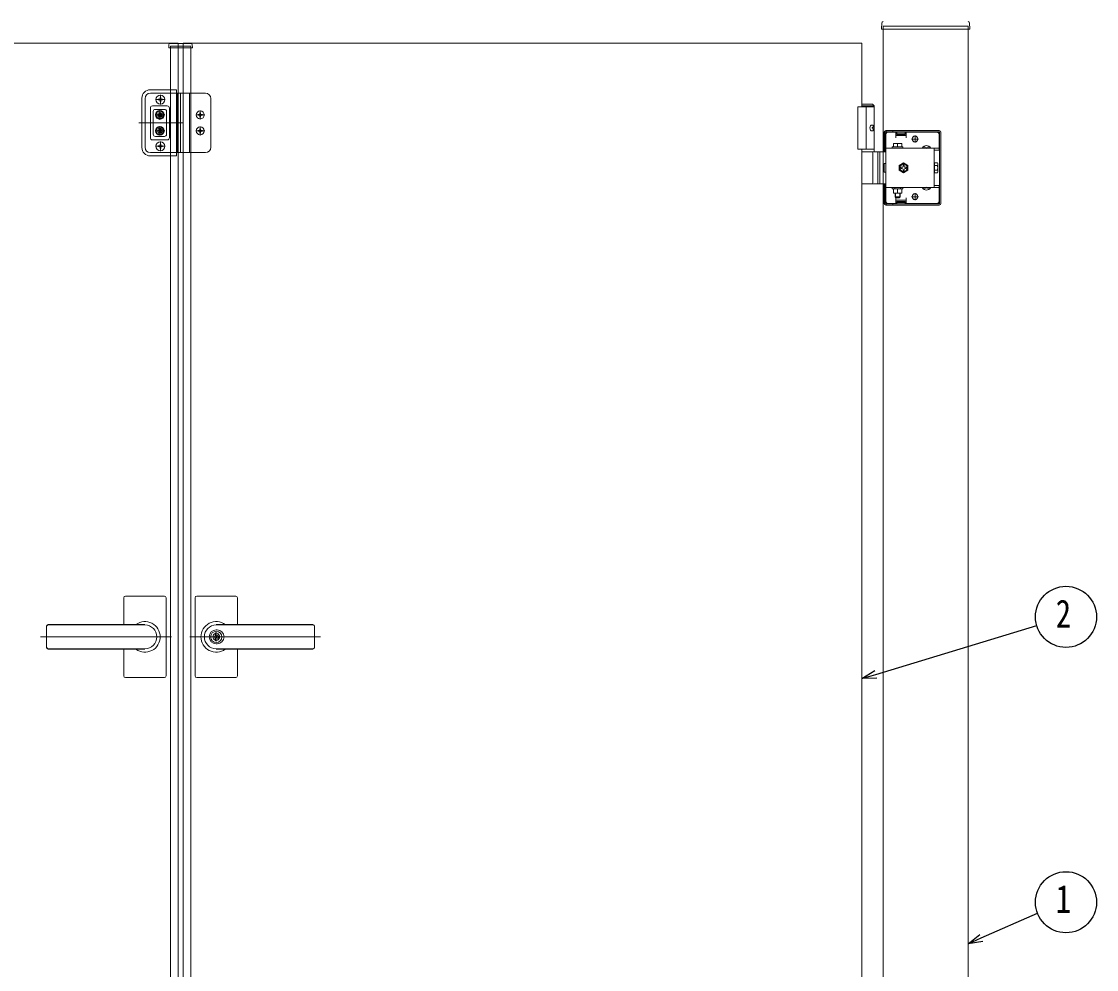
# Model space of a CAD drawing. Units: millimetres, scale not verified. Extents: x -4205 to 4205, y -2970 to 2970.
# Drawn here: x -1028 to 238, y 600 to 1718 of the extents above; entities that cross this region are included whole.
import ezdxf
from ezdxf.enums import TextEntityAlignment as Align

# ---------------------------------------------------------------- set-up
doc = ezdxf.new("R2010")
doc.units = ezdxf.units.MM
doc.header["$LTSCALE"] = 12
doc.layers.add('0-4_YKK_A1', color=4, linetype='Continuous', lineweight=18)
doc.layers.add('0-5_YKK_D', color=6, linetype='Continuous')
doc.styles.add('ＭＳ ゴシック', font='')
doc.styles.get('ＭＳ ゴシック').set_extended_font_data('MS Gothic')

msp = doc.modelspace()

# ---------------------------------------------------------------- linework, layer by layer
at = {"layer": '0-4_YKK_A1'}
for p, q in [((-14.73, 1716.1), (-15.08, 1709.44)), ((-12.98, 1712.42), (-12.98, 1708.92)), ((88.77, 1716.1), (89.12, 1709.44)), ((-14.58, 1708.92), (88.62, 1708.92)), ((-12.98, 12.42), (-12.98, 1708.92)), ((87.02, 12.42), (87.02, 1708.92)), ((-854.88, 1686.92), (-854.67, 1690.97)), ((-854.88, 1686.92), (-827.08, 1686.92)), ((-828.29, 1691.92), (-853.67, 1691.92)), ((-852.98, 1688.92), (-828.98, 1688.92)), ((-852.98, 1688.92), (-852.98, 1686.92)), ((-852.98, 1686.92), (-852.98, 97.92)), ((-828.98, 1688.92), (-828.98, 1686.92)), ((-828.98, 1686.92), (-828.98, 97.92)), ((-827.08, 1686.92), (-827.29, 1690.97)), ((-37.98, 1617.42), (-37.98, 1692.42)), ((-876.61, 1637.42), (-845.98, 1637.42)), ((-845.98, 1637.42), (-845.98, 1559.42)), ((-886.61, 1569.42), (-886.61, 1627.42)), ((-882.86, 1627.17), (-882.86, 1569.67)), ((-882.86, 1627.17), (-882.86, 1569.67)), ((-845.98, 1633.42), (-876.61, 1633.42)), ((-876.61, 1633.42), (-811.61, 1633.42)), ((-859.04, 1625.92), (-870.42, 1625.92)), ((-861.61, 1625.92), (-867.86, 1625.92)), ((-867.32, 1626.35), (-867.32, 1625.48)), ((-865.79, 1626.35), (-867.32, 1626.35)), ((-865.79, 1625.48), (-867.32, 1625.48)), ((-864.29, 1628.51), (-865.17, 1628.51)), ((-865.17, 1628.51), (-865.17, 1626.98)), ((-865.17, 1624.85), (-865.17, 1623.32)), ((-864.29, 1623.32), (-865.17, 1623.32)), ((-864.73, 1620.23), (-864.73, 1631.6)), ((-864.73, 1622.79), (-864.73, 1629.04)), ((-864.29, 1628.51), (-864.29, 1626.98)), ((-864.29, 1624.85), (-864.29, 1623.32)), ((-862.14, 1626.35), (-863.67, 1626.35)), ((-862.14, 1625.48), (-863.67, 1625.48)), ((-862.14, 1626.35), (-862.14, 1625.48)), ((-844.73, 1633.42), (-844.73, 1563.42)), ((-844.11, 1633.42), (-844.11, 1563.42)), ((-840.98, 1633.42), (-840.98, 1563.42)), ((-830.36, 1633.42), (-830.36, 1563.42)), ((-805.36, 1627.17), (-805.36, 1569.67)), ((-876.61, 1615.92), (-876.61, 1580.92)), ((-876.61, 1580.92), (-876.61, 1615.92)), ((-876.61, 1615.92), (-876.61, 1580.92)), ((-874.11, 1618.42), (-856.61, 1618.42)), ((-856.61, 1618.42), (-874.11, 1618.42)), ((-856.61, 1618.42), (-874.11, 1618.42)), ((-873.18, 1584.96), (-873.18, 1611.87)), ((-870.68, 1614.37), (-860.03, 1614.37)), ((-865.36, 1613.42), (-865.36, 1602.17)), ((-857.53, 1611.87), (-857.53, 1584.96)), ((-854.11, 1615.92), (-854.11, 1580.92)), ((-854.11, 1580.92), (-854.11, 1615.92)), ((-854.11, 1580.92), (-854.11, 1615.92)), ((-818.29, 1610.35), (-817.42, 1610.35)), ((-818.29, 1610.35), (-818.29, 1608.85)), ((-817.86, 1602.48), (-817.86, 1613.1)), ((-817.86, 1602.6), (-817.86, 1612.98)), ((-817.42, 1610.35), (-817.42, 1608.85)), ((-25.48, 1620.42), (-37.98, 1620.42)), ((-23.48, 1618.42), (-37.98, 1618.42)), ((-32.98, 1617.42), (-32.98, 1567.42)), ((-25.48, 1620.42), (-23.48, 1618.42)), ((-23.48, 1564.42), (-23.48, 1618.42)), ((-890.1, 1598.42), (-837.49, 1598.42)), ((-870.98, 1607.79), (-859.73, 1607.79)), ((-864.84, 1606.25), (-864.84, 1605.23)), ((-812.54, 1607.79), (-823.17, 1607.79)), ((-823.04, 1607.79), (-812.67, 1607.79)), ((-820.42, 1608.23), (-820.42, 1607.35)), ((-820.42, 1608.23), (-818.92, 1608.23)), ((-820.42, 1607.35), (-818.92, 1607.35)), ((-818.29, 1606.73), (-818.29, 1605.23)), ((-818.29, 1605.23), (-817.42, 1605.23)), ((-817.42, 1606.73), (-817.42, 1605.23)), ((-816.79, 1608.23), (-815.29, 1608.23)), ((-816.79, 1607.35), (-815.29, 1607.35)), ((-815.29, 1608.23), (-815.29, 1607.35)), ((-870.98, 1589.04), (-859.73, 1589.04)), ((-865.36, 1594.67), (-865.36, 1583.42)), ((-864.84, 1587.5), (-864.84, 1586.48)), ((-812.54, 1589.04), (-823.17, 1589.04)), ((-823.04, 1589.04), (-812.67, 1589.04)), ((-820.42, 1589.48), (-820.42, 1588.6)), ((-820.42, 1589.48), (-818.92, 1589.48)), ((-820.42, 1588.6), (-818.92, 1588.6)), ((-818.29, 1591.6), (-817.42, 1591.6)), ((-818.29, 1591.6), (-818.29, 1590.1)), ((-818.29, 1587.98), (-818.29, 1586.48)), ((-818.29, 1586.48), (-817.42, 1586.48)), ((-817.86, 1583.73), (-817.86, 1594.35)), ((-817.86, 1583.85), (-817.86, 1594.23)), ((-817.42, 1591.6), (-817.42, 1590.1)), ((-817.42, 1587.98), (-817.42, 1586.48)), ((-816.79, 1589.48), (-815.29, 1589.48)), ((-816.79, 1588.6), (-815.29, 1588.6)), ((-815.29, 1589.48), (-815.29, 1588.6)), ((-25.79, 1592.84), (-25.2, 1592.84)), ((-25.79, 1592), (-25.2, 1592)), ((-24.78, 1594.52), (-24.18, 1594.52)), ((-24.78, 1590.32), (-24.18, 1590.32)), ((-11.98, 1564.42), (-11.98, 1587.42)), ((-10.48, 1564.42), (-10.48, 1587.42)), ((53.02, 1589.42), (-9.98, 1589.42)), ((53.02, 1587.92), (-9.98, 1587.92)), ((-9.98, 1506.42), (-9.98, 1584.42)), ((-9.48, 1587.92), (-9.48, 1589.42)), ((-6.98, 1587.42), (2.02, 1587.42)), ((-1.48, 1587.92), (-1.48, 1589.42)), ((2.02, 1580.92), (2.02, 1587.42)), ((2.02, 1586.42), (14.02, 1586.42)), ((3.02, 1584.92), (3.02, 1587.92)), ((13.02, 1584.92), (3.02, 1584.92)), ((13.02, 1584.92), (13.02, 1587.92)), ((14.02, 1580.92), (14.02, 1587.42)), ((14.02, 1587.42), (50.02, 1587.42)), ((53.02, 1584.42), (53.02, 1566.12)), ((53.52, 1503.42), (53.52, 1587.42)), ((55.02, 1503.42), (55.02, 1587.42)), ((-856.61, 1578.42), (-874.11, 1578.42)), ((-874.11, 1578.42), (-856.61, 1578.42)), ((-874.11, 1578.42), (-856.61, 1578.42)), ((-860.03, 1582.46), (-870.68, 1582.46)), ((-859.04, 1570.92), (-870.42, 1570.92)), ((-861.61, 1570.92), (-867.86, 1570.92)), ((-867.32, 1571.35), (-867.32, 1570.48)), ((-865.79, 1571.35), (-867.32, 1571.35)), ((-864.29, 1573.51), (-865.17, 1573.51)), ((-865.17, 1573.51), (-865.17, 1571.98)), ((-864.73, 1565.23), (-864.73, 1576.6)), ((-864.73, 1567.79), (-864.73, 1574.04)), ((-864.29, 1573.51), (-864.29, 1571.98)), ((-862.14, 1571.35), (-863.67, 1571.35)), ((-862.14, 1571.35), (-862.14, 1570.48)), ((-0.98, 1574.22), (9.02, 1574.22)), ((-0.98, 1570.22), (-0.98, 1574.22)), ((2.02, 1583.42), (14.02, 1583.42)), ((4.02, 1570.22), (4.02, 1573.78)), ((9.02, 1574.22), (9.02, 1570.22)), ((28.52, 1579.42), (20.52, 1579.42)), ((21.27, 1579.17), (21.27, 1579.67)), ((24.52, 1575.42), (24.52, 1583.42)), ((27.77, 1579.17), (27.77, 1579.67)), ((35.67, 1571.12), (36.87, 1568.64)), ((40.37, 1571.12), (39.16, 1568.64)), ((-845.98, 1563.42), (-876.61, 1563.42)), ((-811.61, 1563.42), (-876.61, 1563.42)), ((-845.98, 1559.42), (-876.61, 1559.42)), ((-865.79, 1570.48), (-867.32, 1570.48)), ((-865.17, 1569.85), (-865.17, 1568.32)), ((-864.29, 1568.32), (-865.17, 1568.32)), ((-864.29, 1569.85), (-864.29, 1568.32)), ((-862.14, 1570.48), (-863.67, 1570.48)), ((-845.98, 1563.42), (-840.98, 1563.42)), ((-23.48, 1567.42), (-42.98, 1567.42)), ((-37.98, 217.42), (-37.98, 1567.42)), ((-37.98, 1564.42), (-12.98, 1564.42)), ((-25.17, 1527.92), (-25.17, 1562.92)), ((-19.48, 1564.42), (-19.48, 1526.42)), ((-16.98, 1564.42), (-16.98, 1526.42)), ((-12.98, 1564.42), (-9.98, 1564.42)), ((-10.48, 1566.12), (-11.98, 1566.12)), ((53.02, 1568.62), (-9.98, 1568.62)), ((-2.23, 1570.22), (10.27, 1570.22)), ((-2.23, 1568.62), (-2.23, 1570.22)), ((10.27, 1568.62), (-2.23, 1568.62)), ((9.02, 1570.22), (-0.98, 1570.22)), ((10.27, 1570.22), (10.27, 1568.62)), ((33.27, 1569.12), (42.77, 1569.12)), ((33.27, 1569.12), (33.27, 1568.62)), ((33.27, 1568.62), (42.77, 1568.62)), ((36.87, 1568.64), (38.02, 1568.04)), ((39.16, 1568.64), (38.02, 1568.04)), ((42.77, 1569.12), (42.77, 1568.62)), ((47.02, 1566.12), (47.02, 1568.62)), ((47.02, 1566.12), (53.02, 1566.12)), ((47.02, 1566.12), (47.02, 1524.72)), ((11.02, 1551.19), (6.02, 1548.3)), ((6.02, 1548.3), (6.02, 1542.53)), ((10.42, 1548.57), (10.42, 1547.33)), ((11.62, 1548.57), (10.42, 1548.57)), ((16.02, 1548.3), (11.02, 1551.19)), ((11.62, 1547.33), (11.62, 1548.57)), ((14.17, 1546.02), (12.93, 1546.02)), ((14.17, 1544.82), (14.17, 1546.02)), ((16.02, 1542.53), (16.02, 1548.3)), ((47.32, 1549.32), (47.02, 1549.32)), ((47.32, 1551.19), (50.87, 1551.19)), ((47.32, 1539.64), (47.32, 1551.19)), ((47.32, 1541.52), (47.32, 1549.32)), ((47.32, 1548.3), (50.87, 1548.3)), ((51.32, 1550.42), (50.87, 1551.19)), ((51.32, 1550.42), (51.32, 1540.42)), ((6.02, 1542.53), (11.02, 1539.64)), ((7.87, 1544.82), (9.11, 1544.82)), ((10.42, 1543.5), (10.42, 1542.27)), ((11.02, 1539.64), (16.02, 1542.53)), ((12.93, 1544.82), (14.17, 1544.82)), ((47.32, 1541.52), (47.02, 1541.52)), ((47.32, 1542.53), (50.87, 1542.53)), ((47.32, 1539.64), (50.87, 1539.64)), ((51.32, 1540.42), (50.87, 1539.64)), ((-12.98, 1526.42), (-37.98, 1526.42)), ((-9.98, 1526.42), (-12.98, 1526.42)), ((-11.98, 1503.42), (-11.98, 1526.42)), ((-10.48, 1524.72), (-11.98, 1524.72)), ((-10.48, 1503.42), (-10.48, 1526.42)), ((53.02, 1522.22), (-9.98, 1522.22)), ((10.27, 1522.22), (-2.23, 1522.22)), ((-2.23, 1522.22), (-2.23, 1520.62)), ((-2.23, 1520.62), (10.27, 1520.62)), ((-0.98, 1520.62), (-0.98, 1515.62)), ((9.02, 1520.62), (-0.98, 1520.62)), ((0.82, 1522.22), (0.82, 1520.62)), ((4.02, 1520.62), (4.02, 1516.05)), ((7.22, 1522.22), (7.22, 1520.62)), ((9.02, 1515.62), (9.02, 1520.62)), ((10.27, 1520.62), (10.27, 1522.22)), ((33.27, 1522.22), (42.77, 1522.22)), ((33.27, 1521.71), (33.27, 1522.22)), ((33.27, 1521.71), (42.77, 1521.71)), ((35.67, 1519.72), (36.87, 1522.19)), ((36.87, 1522.19), (38.02, 1522.79)), ((39.16, 1522.19), (38.02, 1522.79)), ((40.37, 1519.72), (39.16, 1522.19)), ((42.77, 1521.71), (42.77, 1522.22)), ((47.02, 1524.72), (47.02, 1522.22)), ((47.02, 1524.72), (53.02, 1524.72)), ((53.02, 1524.72), (53.02, 1506.42)), ((-0.98, 1515.62), (9.02, 1515.62)), ((1.02, 1515.62), (1.02, 1511.22)), ((1.02, 1511.22), (7.02, 1511.22)), ((1.02, 1511.22), (2.02, 1510.22)), ((1.56, 1515.62), (1.56, 1510.68)), ((2.02, 1510.22), (6.02, 1510.22)), ((2.02, 1509.92), (2.02, 1503.42)), ((7.02, 1511.22), (6.02, 1510.22)), ((6.48, 1515.62), (6.48, 1510.68)), ((7.02, 1515.62), (7.02, 1511.22)), ((14.02, 1509.92), (14.02, 1503.42)), ((28.52, 1511.42), (20.52, 1511.42)), ((21.27, 1511.67), (21.27, 1511.17)), ((24.52, 1515.42), (24.52, 1507.42)), ((27.77, 1511.67), (27.77, 1511.17)), ((53.02, 1502.92), (-9.98, 1502.92)), ((53.02, 1501.42), (-9.98, 1501.42)), ((-9.48, 1501.42), (-9.48, 1502.92)), ((2.02, 1503.42), (-6.98, 1503.42)), ((-1.48, 1501.42), (-1.48, 1502.92)), ((2.02, 1507.42), (14.02, 1507.42)), ((2.02, 1504.42), (14.02, 1504.42)), ((3.02, 1505.92), (3.02, 1502.92)), ((13.02, 1505.92), (3.02, 1505.92)), ((13.02, 1505.92), (13.02, 1502.92)), ((50.02, 1503.42), (14.02, 1503.42)), ((-905.98, 1040.42), (-859.98, 1040.42)), ((-775.98, 1040.42), (-821.98, 1040.42)), ((-907.98, 1038.42), (-907.98, 1006.98)), ((-857.98, 1038.42), (-857.98, 946.42)), ((-823.98, 1038.42), (-823.98, 946.42)), ((-773.98, 1038.42), (-773.98, 1006.98)), ((-998.99, 1004.92), (-998.99, 979.86)), ((-996.98, 1006.92), (-882.98, 1006.92)), ((-996.98, 1006.42), (-882.98, 1006.42)), ((-684.98, 1006.92), (-798.98, 1006.92)), ((-684.98, 1006.42), (-798.98, 1006.42)), ((-682.97, 1004.92), (-682.97, 979.86)), ((-851.81, 992.42), (-1005.97, 992.42)), ((-830.15, 992.42), (-675.99, 992.42)), ((-799.88, 996.97), (-799.88, 993.92)), ((-799.88, 996.97), (-798.08, 996.97)), ((-798.56, 993.09), (-799.88, 993.92)), ((-798.56, 991.74), (-799.88, 990.92)), ((-799.88, 990.92), (-799.88, 987.87)), ((-797.98, 1000.62), (-798.98, 1000.62)), ((-798.08, 996.97), (-798.08, 994.37)), ((-798.08, 990.47), (-798.08, 987.87)), ((-796.28, 993.42), (-797.9, 994.09)), ((-797.9, 990.74), (-796.28, 991.42)), ((-796.28, 993.42), (-796.28, 991.42)), ((-996.98, 978.42), (-882.98, 978.42)), ((-996.98, 977.92), (-882.98, 977.92)), ((-907.98, 977.85), (-907.98, 946.42)), ((-799.88, 987.87), (-798.08, 987.87)), ((-797.98, 984.22), (-798.98, 984.22)), ((-684.98, 978.42), (-798.98, 978.42)), ((-684.98, 977.92), (-798.98, 977.92)), ((-773.98, 977.85), (-773.98, 946.42)), ((-905.98, 944.42), (-859.98, 944.42)), ((-775.98, 944.42), (-821.98, 944.42))]:
    msp.add_line(p, q, dxfattribs=at)
for points in [[(-12.98, 1712.42), (87.02, 1712.42), (87.02, 1708.92)], [(-1243.98, 1692.42), (-843.98, 1692.42), (-843.98, 92.42), (-1243.98, 92.42), (-1243.98, 167.42)], [(-37.98, 1692.42), (-837.98, 1692.42), (-837.98, 92.42), (-37.98, 92.42), (-37.98, 167.42)], [(-865.87, 1609.33), (-865.87, 1610.35), (-864.84, 1610.35), (-864.84, 1609.33)], [(-23.48, 1617.42), (-42.98, 1617.42), (-42.98, 1567.42)], [(-866.89, 1607.28), (-867.92, 1607.28), (-867.92, 1608.3), (-866.89, 1608.3)], [(-864.84, 1605.23), (-865.87, 1605.23), (-865.87, 1606.25)], [(-863.82, 1608.3), (-862.79, 1608.3), (-862.79, 1607.28), (-863.82, 1607.28)], [(-866.89, 1588.53), (-867.92, 1588.53), (-867.92, 1589.55), (-866.89, 1589.55)], [(-865.87, 1590.58), (-865.87, 1591.6), (-864.84, 1591.6), (-864.84, 1590.58)], [(-864.84, 1586.48), (-865.87, 1586.48), (-865.87, 1587.5)], [(-863.82, 1589.55), (-862.79, 1589.55), (-862.79, 1588.53), (-863.82, 1588.53)], [(-25.2, 1592.84), (-25.09, 1592.85), (-24.98, 1592.9), (-24.88, 1592.98), (-24.79, 1593.08), (-24.72, 1593.21), (-24.68, 1593.35), (-24.66, 1593.51), (-24.66, 1593.68)], [(-24.66, 1591.16), (-24.66, 1591.32), (-24.68, 1591.48), (-24.72, 1591.62), (-24.79, 1591.75), (-24.88, 1591.85), (-24.98, 1591.93), (-25.09, 1591.98), (-25.2, 1592)], [(-24.07, 1593.68), (-24.04, 1593.51), (-24, 1593.35), (-23.93, 1593.21), (-23.85, 1593.08), (-23.75, 1592.98), (-23.69, 1592.93)], [(-23.69, 1591.9), (-23.75, 1591.85), (-23.85, 1591.75), (-23.93, 1591.62), (-24, 1591.48), (-24.04, 1591.32), (-24.07, 1591.16)], [(-9.98, 1540.32), (-11.98, 1540.32), (-11.98, 1550.52), (-9.98, 1550.52)], [(9.11, 1546.02), (7.87, 1546.02), (7.87, 1544.82)], [(10.42, 1542.27), (11.62, 1542.27), (11.62, 1543.5)]]:
    msp.add_lwpolyline(points, dxfattribs=at)
for centre, radius in [((-864.73, 1625.92), 5.31), ((-865.36, 1607.79), 5.12), ((-865.36, 1607.79), 4.38), ((-865.36, 1607.79), 2.81), ((-817.86, 1607.79), 4.69), ((-865.36, 1589.04), 5.12), ((-865.36, 1589.04), 4.38), ((-865.36, 1589.04), 2.81), ((-817.86, 1589.04), 4.69), ((-864.73, 1570.92), 5.31), ((-798.98, 992.42), 6.6)]:
    msp.add_circle(centre, radius, dxfattribs=at)
for centre, radius, start, end in [((-12.73, 1716), 2, 99.0011, 177), ((86.77, 1716), 2, 3, 80.9989), ((-14.58, 1709.42), 0.5, 177, 270), ((88.62, 1709.42), 0.5, 270, 3), ((-853.67, 1690.92), 1, 90, 177), ((-828.29, 1690.92), 1, 3, 90), ((-876.61, 1627.42), 10, 90, 180), ((-876.61, 1627.17), 6.25, 90, 180), ((-876.61, 1627.17), 6.25, 90, 180), ((-876.61, 1627.17), 6.25, 90, 180), ((-865.79, 1626.98), 0.625, 270, 0), ((-865.79, 1624.85), 0.625, 0, 90), ((-863.67, 1626.98), 0.625, 180, 270), ((-863.67, 1624.85), 0.625, 90, 180), ((-811.61, 1627.17), 6.25, 0, 90), ((-874.11, 1615.92), 2.5, 90, 180), ((-874.11, 1615.92), 2.5, 90, 180), ((-874.11, 1615.92), 2.5, 90, 180), ((-874.11, 1615.92), 2.5, 90, 180), ((-866.89, 1609.33), 1.02, 270, 0), ((-863.82, 1609.33), 1.02, 180, 270), ((-856.61, 1615.92), 2.5, 0, 90), ((-856.61, 1615.92), 2.5, 0, 90), ((-856.61, 1615.92), 2.5, 0, 90), ((-856.61, 1615.92), 2.5, 0, 90), ((-866.89, 1606.25), 1.02, 0, 90), ((-863.82, 1606.25), 1.02, 90, 180), ((-818.92, 1608.85), 0.625, 270, 0), ((-818.92, 1606.73), 0.625, 0, 90), ((-816.79, 1608.85), 0.625, 180, 270), ((-816.79, 1606.73), 0.625, 90, 180), ((-866.89, 1590.58), 1.02, 270, 0), ((-866.89, 1587.5), 1.02, 0, 90), ((-863.82, 1590.58), 1.02, 180, 270), ((-863.82, 1587.5), 1.02, 90, 180), ((-818.92, 1590.1), 0.625, 270, 0), ((-818.92, 1587.98), 0.625, 0, 90), ((-816.79, 1590.1), 0.625, 180, 270), ((-816.79, 1587.98), 0.625, 90, 180), ((-9.98, 1587.42), 2, 90, 180), ((-9.98, 1587.42), 0.5, 90, 180), ((-6.98, 1584.42), 3, 90, 180), ((50.02, 1584.42), 3, 0, 90), ((53.02, 1587.42), 2, 0, 90), ((53.02, 1587.42), 0.5, 0, 90), ((-874.11, 1580.92), 2.5, 180, 270), ((-874.11, 1580.92), 2.5, 180, 270), ((-874.11, 1580.92), 2.5, 180, 270), ((-874.11, 1580.92), 2.5, 180, 270), ((-865.79, 1571.98), 0.625, 270, 0), ((-863.67, 1571.98), 0.625, 180, 270), ((-856.61, 1580.92), 2.5, 270, 0), ((-856.61, 1580.92), 2.5, 270, 0), ((-856.61, 1580.92), 2.5, 270, 0), ((-856.61, 1580.92), 2.5, 270, 0), ((1.52, 1566.78), 7.43, 70.34714, 109.65286), ((6.52, 1566.78), 7.43, 70.34714, 109.65286), ((24.52, 1579.67), 3.25, 0, 180), ((24.52, 1579.17), 3.25, 180, 0), ((38.02, 1565.84), 5.77, 34.65097, 145.34903), ((-876.61, 1569.42), 10, 180, 270), ((-876.61, 1569.67), 6.25, 180, 270), ((-876.61, 1569.67), 6.25, 180, 270), ((-876.61, 1569.67), 6.25, 180, 270), ((-865.79, 1569.85), 0.625, 0, 90), ((-863.67, 1569.85), 0.625, 90, 180), ((-811.61, 1569.67), 6.25, 270, 0), ((-26.67, 1562.92), 1.5, 0, 90), ((11.02, 1545.42), 5, 76.88299, 190.15922), ((11.02, 1545.42), 5, 190.15922, 76.88299), ((11.02, 1545.42), 4.3, 83.27178, 183.77043), ((11.02, 1545.42), 4.3, 183.77043, 83.27178), ((9.11, 1547.33), 1.31, 270, 0), ((12.93, 1547.33), 1.31, 180, 270), ((48.76, 1549.75), 2.56, 325.61575, 34.38425), ((41.77, 1545.42), 9.55, 342.41205, 17.58795), ((9.11, 1543.5), 1.31, 0, 90), ((12.93, 1543.5), 1.31, 90, 180), ((48.76, 1541.09), 2.56, 325.61575, 34.38425), ((-26.67, 1527.92), 1.5, 270, 0), ((38.02, 1524.99), 5.77, 214.65097, 325.34903), ((1.52, 1523.05), 7.43, 250.34714, 289.65286), ((6.52, 1523.05), 7.43, 250.34714, 289.65286), ((24.52, 1511.67), 3.25, 0, 180), ((24.52, 1511.17), 3.25, 180, 0), ((-9.98, 1503.42), 2, 180, 270), ((-9.98, 1503.42), 0.5, 180, 270), ((-6.98, 1506.42), 3, 180, 270), ((50.02, 1506.42), 3, 270, 0), ((53.02, 1503.42), 0.5, 270, 0), ((53.02, 1503.42), 2, 270, 0), ((-905.98, 1038.42), 2, 90, 180), ((-859.98, 1038.42), 2, 0, 90), ((-821.98, 1038.42), 2, 90, 180), ((-775.98, 1038.42), 2, 0, 90), ((-996.99, 1004.92), 2, 90, 180), ((-996.99, 1004.42), 2, 90, 180), ((-882.98, 992.42), 18, 359.99634, 125.98541), ((-882.98, 992.42), 14, 270, 90), ((-798.98, 992.42), 18, 54.01459, 180.00366), ((-798.98, 992.42), 14, 90, 270), ((-684.97, 1004.92), 2, 0, 90), ((-684.97, 1004.42), 2, 0, 90), ((-882.98, 992.42), 18, 234.01459, 359.99634), ((-798.98, 992.42), 18, 180.00366, 305.98541), ((-798.98, 992.42), 8.2, 90, 270), ((-798.98, 992.42), 4, 103.00288, 256.99712), ((-798.98, 992.42), 2, 116.74368, 243.25632), ((-798.98, 992.42), 0.8, 301.82132, 58.17868), ((-798.98, 992.42), 4, 283.00288, 76.99712), ((-797.78, 994.37), 0.3, 180, 247.38014), ((-797.78, 990.47), 0.3, 112.61986, 180), ((-797.98, 992.42), 8.2, 270, 90), ((-996.99, 980.42), 2, 180, 270), ((-996.99, 979.91), 2, 180, 270), ((-684.97, 980.42), 2, 270, 0), ((-684.97, 979.91), 2, 270, 0), ((-905.98, 946.42), 2, 180, 270), ((-859.98, 946.42), 2, 270, 0), ((-821.98, 946.42), 2, 180, 270), ((-775.98, 946.42), 2, 270, 0)]:
    msp.add_arc(centre, radius, start, end, dxfattribs=at)
for centre, major_axis, ratio, start_param, end_param in [((-870.68, 1611.87), (-1.77, 1.77), 0.999695, 5.4979394, 7.0684312), ((-860.03, 1611.87), (1.77, 1.77), 0.999695, 5.4979394, 7.0684312), ((-870.68, 1584.96), (-1.77, -1.77), 0.999695, 5.4979394, 7.0684312), ((-860.03, 1584.96), (1.77, -1.77), 0.999695, 5.4979394, 7.0684312), ((-32.15, 1592.42), (0, 9), 0.707107, 4.6657054, 4.7590726), ((-30.96, 1592.42), (0, 9), 0.707107, 4.8528504, 4.9478932), ((-30.96, 1592.42), (0, 9), 0.707107, 4.4768847, 4.5719276), ((-30.37, 1592.42), (0, 9), 0.707107, 4.8528504, 4.9478932), ((-30.37, 1592.42), (0, 9), 0.707107, 4.4768847, 4.5719276)]:
    msp.add_ellipse(centre, major_axis=major_axis, ratio=ratio, start_param=start_param, end_param=end_param, dxfattribs=at)
msp.add_ellipse((-26.14, 1592.42), major_axis=(0, -3.5), ratio=0.707107, dxfattribs=at)
at = {"layer": '0-5_YKK_D'}
for points in [[(-37.98, 943.3), (-21.71, 948.23), (167.91, 1005.65)], [(-20.39, 943.87), (-37.98, 943.3), (-23.03, 952.58)], [(87.02, 630.66), (102.59, 637.49), (168.81, 666.55)], [(104.42, 633.32), (87.02, 630.66), (100.76, 641.66)]]:
    msp.add_lwpolyline(points, dxfattribs=at)
for centre in [(202.39, 1016), (202.39, 679.53)]:
    msp.add_circle(centre, 36, dxfattribs=at)

# ---------------------------------------------------------------- texts
at = {"layer": '0-5_YKK_D', "style": 'ＭＳ ゴシック', "width": 0.8}
for s, p in [('2', (190.39, 993.5)), ('1', (190.39, 657.03))]:
    msp.add_text(s, height=32.99, dxfattribs=at).set_placement(p, align=Align.BOTTOM_LEFT)

doc.saveas('drawing.dxf')
